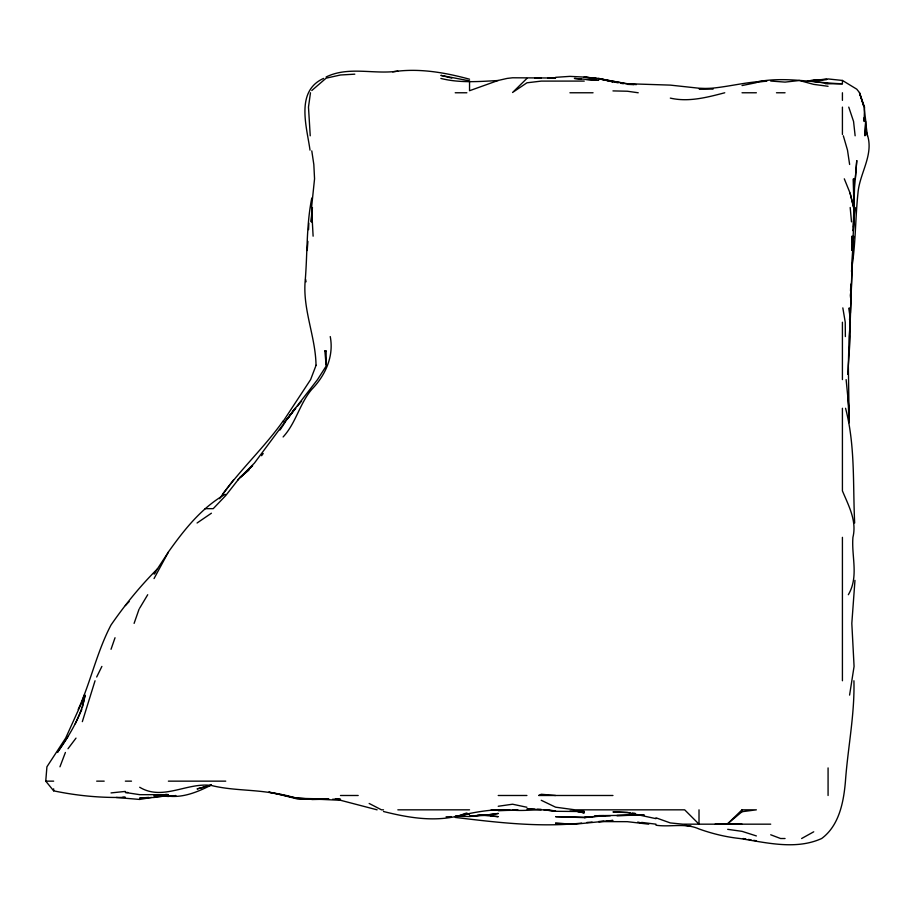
<?xml version="1.0" encoding="UTF-8"?>
<svg xmlns="http://www.w3.org/2000/svg" width="915" height="915" viewBox="0 0 915 915"><rect width="100%" height="100%" fill="white"/><g stroke="black" fill="none" stroke-linecap="round" stroke-linejoin="round"><path stroke-width="1.37" d="M316.018 365.257C315.606 336.194 302.19 308.812 305.324 279.201C307.451 252.14 306.411 224.77 311.786 198.029M853.958 207.499L853.42 178.814L853.97 221.842L852.3 249.223L853.34 236.184L852.265 247.919M852.837 237.488L852.746 250.527L853.238 236.184L850.195 322.229L849.2 307.886L850.355 322.229L849.109 336.571L848.342 365.257L849.189 422.616M852.38 246.615L853.638 236.184L852.3 250.527L853.077 237.488L850.447 313.102M850.996 284.416L850.836 293.543L850.71 284.416M853.924 680.76C854.782 714.524 847.862 747.612 845.449 781.147C843.721 801.712 839.284 825.513 821.659 838.517C795.89 850.195 766.587 842.681 739.858 838.517C725.904 837.019 712.213 833.691 699.014 828.956C685.198 822.688 670.432 827.377 655.986 825.216M850.481 297.455L850.595 293.543L850.504 296.151M308.572 229.665L308.824 223.146M853.009 237.488L852.403 250.527L853.089 237.488M853.26 227.057L854.804 178.814L854.027 193.156M850.515 290.936L850.836 284.416M311.786 211.125L311.192 221.842L312.438 207.499M852.277 264.87C855.742 241.045 855.422 217.004 857.961 193.156C859.574 172.443 875.483 153.057 866.219 131.886M307.188 250.527L307.909 241.4M122.747 797.285L125.355 797.331C101.371 798.063 77.112 795.775 53.653 790.835L45.75 781.147L46.917 766.804L65.651 738.119L83.551 698.66M847.759 374.384L850.252 336.571L849.68 317.013M854.965 580.373L851.819 623.389L854.072 666.417L849.589 695.103M851.453 271.378L852.117 266.173M310.482 92.77L308.481 107.112L310.231 135.797M849.509 319.621L849.886 317.013M82.339 707.684L85.084 695.103C81.344 716.342 69.597 735.077 57.405 752.462L67.996 736.483M82.339 721.649L95.046 680.76M78.187 709.445C90.711 682.007 96.91 651.8 111.024 624.991C124.875 604.952 140.292 585.955 157.574 568.753M82.339 701.039L84.26 695.103M111.024 649.295L115.038 637.732M134.105 623.389L139.103 609.047M848.342 594.716C859.025 576.587 851.35 556.663 852.929 537.345C856.989 520.749 848.56 505.618 842.418 490.875L842.418 408.273M316.087 365.257L310.62 379.599L283.112 421.426M59.955 766.804L65.4 752.462M75.259 723.788L81.835 709.445M96.681 677.009L101.885 666.417M225.159 494.329C201.483 507.848 184.178 529.831 168.612 551.688L154.04 578.577M139.698 608.132L147.715 594.716M326.129 366.126L317.528 379.599L284.245 422.616L295.774 408.273M283.696 424.434L284.885 422.616M219.589 498.732C238.586 471.122 263.703 448.396 283.112 421.037M280.013 429.993L283.112 425.338M168.383 552.1L154.04 574.037L155.71 572.035M287.253 419.31L295.168 408.273L254.427 463.082L237.648 479.986L252.643 465.644L240.085 477.39L248.903 470.161M261.599 455.704L263.2 453.508M283.112 436.958C295.968 423.085 299.548 403.744 311.786 389.344C325.374 375.459 334.089 356.244 330.246 336.571M67.996 748.733L76.002 738.119M233.519 479.986L222.494 494.329M237.957 479.986L225.742 495.541L213.229 508.66L205.109 508.66M297.455 406.168L301.618 401.067M125.355 605.593L129.095 601.635M526.914 78.427L512.572 92.484L526.914 82.808L541.257 81.103L584.273 81.08M742.031 824.175L727.688 823.706L742.031 811.708L756.373 809.832L742.031 809.832L727.688 823.706L715.095 824.175M311.786 90.528L326.129 78.164L340.472 74.996L354.814 74.172M323.555 78.427C295.19 91.168 306.788 126.613 310.013 150.14M197.068 523.003L211.411 513.212M801.632 838.517L813.732 831.804M326.129 76.974C348.638 65.949 373.938 74.653 397.842 71.13M547.776 78.244L555.588 78.015L512.572 77.786L507.104 78.427L498.229 80.44L469.544 90.722L469.544 80.886L440.87 75.373L451.77 78.095M463.024 814.076L466.936 813M211.411 785.116L197.068 788.936L211.411 785.001C198.086 791.738 183.675 797.914 168.383 796.153L175.897 795.581L168.383 796.462L154.04 795.49L168.383 796.039L154.04 796.759L156.648 796.519M724.76 92.77C707.089 97.39 688.572 102.32 670.329 98.111M807.213 81.241L813.732 79.891L826.771 79.468L813.732 80.497L828.075 78.942L842.418 80.451L856.76 89.178L859.62 92.77L864.035 107.112L859.837 94.073M742.031 85.552L756.373 82.647M455.213 816.477L469.544 813.824L455.213 816.283L469.544 816.523L483.886 814.888L487.798 815.379M151.433 797.457L139.698 799.447L116.228 797.468M392.626 71.839C418.395 67.87 444.656 72.422 469.544 79.216M581.62 823.1C539.61 827.595 497.051 822.459 455.213 817.415M498.229 806.264L512.572 804.216L526.914 807.259M477.367 815.368L483.886 815.391L498.229 813.481L483.886 815.391L469.544 816.146L483.886 814.888M825.467 83.757L842.418 83.768L842.418 80.451M589.489 816.683L584.273 817.267L555.588 816.66L584.273 817.61L598.616 815.986L594.704 816.409M594.704 816.089L597.312 815.791M592.096 816.695L584.273 817.553L605.135 815.745M111.024 792.916L125.355 791.418M498.229 80.509C479.151 81.561 459.513 83.185 440.87 78.427M605.135 815.7L598.616 816.294L610.351 815.745M159.256 796.29L167.079 795.604L154.04 797.48L139.698 798.086L148.825 797.411M584.273 811.548L555.588 811.296L543.945 809.832L555.588 811.067C541.303 808.128 526.949 811.456 512.572 810.118L517.856 809.992M603.831 821.178L598.616 821.601L627.301 821.67L648.746 824.175M606.439 820.972L612.958 820.435L574.997 824.175L555.588 824.175L569.931 824.175L555.588 822.86M586.881 822.471L592.096 822.082M555.588 77.329L569.931 76.368L584.273 77.089L598.444 78.427L625.997 83.745M318.306 799.287L297.455 798.989L283.112 795.341C259.62 788.947 235.052 791.338 211.411 785.493C187.186 782.108 162.687 801.243 139.698 787.255M517.856 810.21L498.229 810.53L511.268 810.221M281.809 794.46L268.77 792.115L297.455 798.315L317.002 799.252M633.821 814.808L644.251 815.048L616.87 815.574M446.085 816.821L451.301 816.626M491.206 809.775L509.461 809.832C491.172 808.871 472.929 812.474 455.213 816.626C431.068 821.67 407.015 817.381 383.499 811.502M311.786 799.538L328.737 799.161M637.732 814.796L627.301 815.082L639.036 814.808M534.737 78.244L541.257 78.084M616.87 815.539L627.301 815.322L598.616 815.642L603.831 815.631M311.786 799.115L328.737 799.047L297.455 798.315L283.112 794.689M127.963 792.47L125.355 792.481L139.698 794.666L168.383 794.666L165.775 794.334M455.213 92.77L466.867 92.77M569.931 92.77L593.046 92.77M742.031 92.77L756.373 92.77M776.469 92.77L785.059 92.77M324.871 350.914L326.129 350.914L326.129 365.257L324.871 350.914L326.129 351.177M45.75 781.147L53.653 781.147M96.681 781.147L104.196 781.147M125.355 781.147L131.497 781.147M168.383 781.147L225.742 781.147M340.472 795.49L358.2 795.49M498.229 795.49L526.914 795.49M612.958 795.49L538.683 795.49L541.257 794.266L555.588 795.49M383.499 809.832L381.486 809.832L369.157 803.462M397.842 809.832L469.544 809.832M770.716 824.175L682.773 824.175L670.329 822.94L655.986 817.804M785.059 838.517L780.587 838.517L770.716 834.777M635.124 814.808L641.644 814.83M569.931 811.159L584.273 811.388M332.648 799.241L340.472 799.39L335.256 799.241M618.174 82.853L598.616 78.461L612.958 81.858L598.616 78.781L627.301 83.711L670.329 85.118L699.014 88.217L713.345 88.732L699.014 88.801C721.866 89.018 743.964 81.595 766.804 81.218L756.373 81.984C785.047 76.174 813.744 82.945 842.418 83.768M612.958 90.905L627.301 91.226L638.224 92.77M534.737 809.237L526.914 809.009L541.257 809.626M537.345 809.318L541.257 809.443M335.256 799.264L340.472 799.436M627.301 84.363L633.821 84.638M585.577 79.525L598.616 80.348L574.391 78.427L581.448 79.159M297.455 798.315L340.472 800.27L377.106 809.832M627.301 83.94L636.428 84.592M770.716 81.035L785.059 82.11L799.39 80.509L813.732 84.386L828.075 86.284M483.886 815.391L498.229 816.683L490.406 815.711M481.279 814.796L483.886 815.093M629.909 812.692L612.958 811.925L627.301 812.451L655.986 818.662M632.517 813.012L635.124 813.332M641.644 822.402L655.986 824.175M813.732 81.481L828.075 83.459M727.688 829.333L742.031 831.346L756.373 835.933M684.672 825.25L691.191 826.234M620.782 83.288L623.389 83.723M743.094 838.517L745.748 838.975M748.401 839.421L751.055 839.879M753.708 840.336L756.373 840.793M576.45 811.228L584.273 812.909L576.542 811.228M637.732 822.07L641.644 823.065M541.257 800.293L555.588 807.179L575.146 809.832L684.672 809.832L699.014 824.175L699.014 809.832M844.293 178.814L850.104 193.156L853.638 207.499L850.104 193.156M859.414 92.77L864.526 107.112L864.16 121.455L864.137 117.543M848.754 107.112L853.558 121.455L855.136 135.797M843.321 135.797L847.496 150.14L849.623 164.471M845.563 408.273C855.388 445.868 852.78 484.607 854.667 523.003M305.541 279.201L306.068 281.809M842.829 307.886L845.243 322.229L845.369 336.571M311.786 150.895L313.822 164.471L314.554 178.814L311.558 207.499L313.113 236.184M867.409 135.797L865.579 121.455L864.938 135.797L865.807 121.455L864.218 108.416M846.123 379.599L848.937 408.273L849.029 422.616L847.896 393.93M850.184 207.499L851.499 221.842M842.418 92.77L842.418 100.376M842.418 107.112L842.418 134.471M842.418 322.229L842.418 379.599M842.418 537.345L842.418 680.76M828.075 767.914L828.075 795.49M742.031 809.832L742.031 811.708M311.786 207.499L311.786 221.842M53.653 788.833L53.653 790.835M853.558 221.842L853.249 230.969L854.965 207.499L853.569 221.842M856.76 160.64L855.308 178.814L856.76 160.64M326.129 798.749L320.913 799.104L326.129 798.749M596.168 78.427L584.273 77.123L596.168 78.427M852.597 250.527L851.865 236.184L852.586 250.527"/></g></svg>
